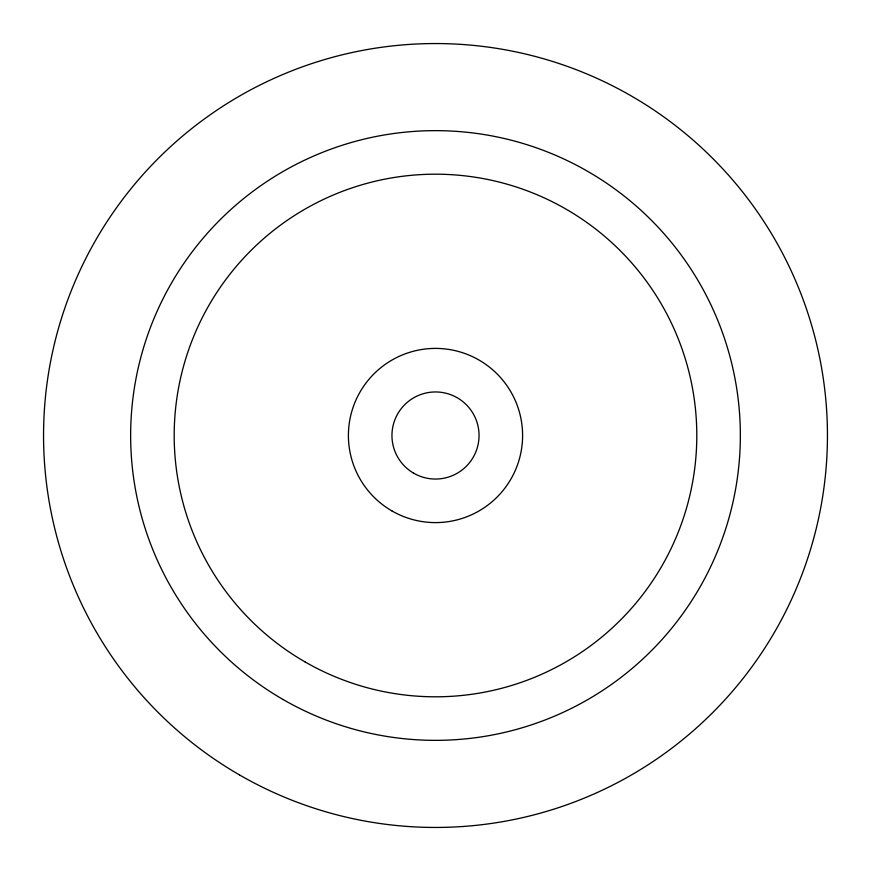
<?xml version="1.0" encoding="UTF-8"?>
<svg xmlns="http://www.w3.org/2000/svg" width="871" height="871" viewBox="0 0 871 871"><rect width="100%" height="100%" fill="white"/><g stroke="black" fill="none" stroke-linecap="round" stroke-linejoin="round"><path stroke-width="1.31" d="M283.075 699.511A304.85 304.85 0 0 0 740.35 435.5A304.85 304.85 0 0 0 283.075 171.489A304.85 304.85 0 0 0 283.075 699.511M304.85 661.797A261.3 261.3 0 0 0 696.8 435.5A261.3 261.3 0 0 0 304.85 209.203A261.3 261.3 0 0 0 304.85 661.797M391.95 510.929A87.1 87.1 0 0 0 522.6 435.5A87.1 87.1 0 0 0 391.95 360.071A87.1 87.1 0 0 0 391.95 510.929M413.725 473.214A43.55 43.55 0 0 0 479.05 435.5A43.55 43.55 0 0 0 413.725 397.786A43.55 43.55 0 0 0 413.725 473.214M239.525 774.94A391.95 391.95 0 0 0 827.45 435.5A391.95 391.95 0 0 0 239.525 96.06A391.95 391.95 0 0 0 239.525 774.94"/></g></svg>
